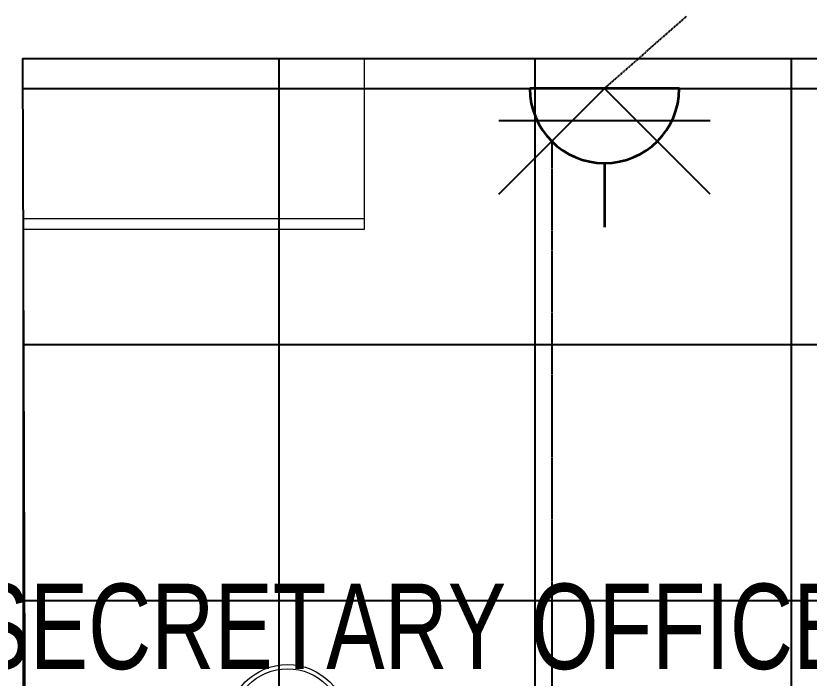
# Model space of a CAD drawing. Extents: x -12260 to 57327, y -29287 to 19916.
# Drawn here: x 39459 to 41318, y 808 to 2360 of the extents above; entities that cross this region are included whole.
import ezdxf
from ezdxf.enums import TextEntityAlignment as Align

# ---------------------------------------------------------------- set-up
doc = ezdxf.new("R2010")
doc.units = 0
doc.header["$LTSCALE"] = 0.25
doc.linetypes.add('DASHDOT', pattern=[25.4, 12.7, -6.35, 0, -6.35])
doc.linetypes.add('HIDDEN', pattern=[9.525, 6.35, -3.175])
for name, color, linetype, lineweight in [('01-First Floor-FUR$0$72_EGR_BASE_TEXT', 252, 'Continuous', 5), ('01-First Floor-FUR$0$LOADING', 253, 'Continuous', 5), ('01-First Floor-FUR$0$Walls', 251, 'Continuous', 5), ('E-LITE-CLNG-CNDT', 6, 'DASHDOT', 35), ('E-LITE-EXIT-NUMB', 6, 'Continuous', 25), ('E-POWR-FLOR-CNDT', 6, 'HIDDEN', 25), ('E-POWR-WALL @ 100', 4, 'Continuous', 35)]:
    doc.layers.add(name, color=color, linetype=linetype, lineweight=lineweight)
doc.layers.add('01-First Floor-FUR$0$FALSE CEILING', color=251, linetype='Continuous')
doc.styles.add('01-First Floor-FUR$0$X3G_ENTITY_9EC9', font='swisscl.ttf', dxfattribs={"height": 0.2})
doc.styles.add('DC_SIMPLEX', font='SIMPLEX.shx', dxfattribs={"width": 0.7})

# ---------------------------------------------------------------- blocks, each defined once
blk = doc.blocks.new('01-First Floor-FUR$0$ME19011A-P')
for p, q in [((-0.425, 0), (0.425, 0)), ((-0.425, 0), (-0.425, -0.015)), ((0.425, 0), (0.425, -0.015)), ((-0.425, -0.015), (0.425, -0.015)), ((-0.36, -0.015), (-0.36, -0.0198)), ((-0.24, -0.015), (-0.24, -0.0198)), ((-0.15, -0.015), (-0.15, -0.04)), ((0, -0.015), (0, -0.04)), ((0.1, -0.015), (0.1, -0.045)), ((0.2, -0.045), (0.2, -0.015)), ((0.2818, -0.015), (0.2484, -0.015)), ((0.2484, -0.0243), (0.2484, -0.015)), ((0.2818, -0.0243), (0.2818, -0.015)), ((0.3211, -0.015), (0.2877, -0.015)), ((0.2877, -0.015), (0.2877, -0.0531)), ((0.3211, -0.0531), (0.3211, -0.015)), ((0.3623, -0.015), (0.3289, -0.015)), ((0.3289, -0.015), (0.3289, -0.0531)), ((0.3623, -0.0531), (0.3623, -0.015)), ((0.3682, -0.0243), (0.3682, -0.015)), ((0.3682, -0.015), (0.4016, -0.015)), ((0.4016, -0.0243), (0.4016, -0.015)), ((-0.3675, -0.0198), (-0.2325, -0.0198)), ((-0.3675, -0.0198), (-0.3675, -0.0399)), ((-0.2325, -0.0198), (-0.2325, -0.0399)), ((-0.15, -0.025), (0, -0.025)), ((-0.0606, -0.0371), (-0.0787, -0.0432)), ((-0.0402, -0.0312), (-0.0496, -0.0337)), ((-0.0376, -0.0409), (-0.0402, -0.0312)), ((0.1, -0.035), (0.2, -0.035)), ((0.2818, -0.0243), (0.2484, -0.0243)), ((0.3211, -0.0243), (0.2877, -0.0243)), ((0.3623, -0.0243), (0.3289, -0.0243)), ((0.3682, -0.0243), (0.4016, -0.0243)), ((-0.3675, -0.0399), (-0.2325, -0.0399)), ((-0.15, -0.04), (-0.1187, -0.04)), ((-0.0887, -0.04), (-0.0637, -0.04)), ((-0.0787, -0.0432), (-0.077, -0.0497)), ((-0.0582, -0.046), (-0.077, -0.0497)), ((-0.047, -0.0434), (-0.0376, -0.0409)), ((-0.0379, -0.04), (0, -0.04)), ((0.1, -0.045), (0.2, -0.045)), ((0.2877, -0.0531), (0.3211, -0.0531)), ((0.3289, -0.0531), (0.3623, -0.0531))]:
    blk.add_line(p, q)
at = {"color": 8, "const_width": 0.000601}
for points in [[(0.3044, -0.0531, -0.184574), (0.2977, -0.0636, -1.44364), (0.2961, -0.0581, -0.837915), (0.2969, -0.0664, -0.30536), (0.2839, -0.062, -1.584726), (0.2894, -0.0609, -0.253153), (0.2827, -0.0684, -0.874198), (0.2775, -0.0585, -0.915253), (0.2791, -0.0658, -0.223821), (0.2683, -0.0644, -1.703343), (0.272, -0.0597, -0.588962), (0.2621, -0.068, -0.717795), (0.2625, -0.0581, -0.983104), (0.2645, -0.0644, -0.326362), (0.2534, -0.0609, -0.758716), (0.2609, -0.0514, -0.906186), (0.2593, -0.0565, -0.189488), (0.2526, -0.0522, -0.7948), (0.2613, -0.0423, -1.223996), (0.2574, -0.047, -0.072149), (0.2534, -0.0403, -0.645886), (0.2609, -0.0324, -1.366917), (0.2574, -0.0371, -0.078415), (0.2542, -0.0308, -0.723006), (0.2613, -0.0256, -1.105484), (0.2582, -0.0292, -0.221197), (0.2566, -0.0243, -0.221197)], [(0.3456, -0.0531, 0.184574), (0.3523, -0.0636, 1.44364), (0.3539, -0.0581, 0.837915), (0.3531, -0.0664, 0.30536), (0.3661, -0.062, 1.584726), (0.3606, -0.0609, 0.253153), (0.3673, -0.0684, 0.874198), (0.3725, -0.0585, 0.915253), (0.3709, -0.0658, 0.223821), (0.3817, -0.0644, 1.703343), (0.378, -0.0597, 0.588962), (0.3879, -0.068, 0.717795), (0.3875, -0.0581, 0.983104), (0.3855, -0.0644, 0.326362), (0.3966, -0.0609, 0.758716), (0.3891, -0.0514, 0.906186), (0.3907, -0.0565, 0.189488), (0.3974, -0.0522, 0.7948), (0.3887, -0.0423, 1.223996), (0.3926, -0.047, 0.072149), (0.3966, -0.0403, 0.645886), (0.3891, -0.0324, 1.366917), (0.3926, -0.0371, 0.078415), (0.3958, -0.0308, 0.723006), (0.3887, -0.0256, 1.105484), (0.3918, -0.0292, 0.221197), (0.3934, -0.0243, 0.221197)]]:
    blk.add_lwpolyline(points, format="xyb", dxfattribs=at)
blk.add_lwpolyline([(-0.1187, -0.0482), (-0.0887, -0.0482), (-0.0887, -0.0382), (-0.1187, -0.0382)], close=True)
blk.add_circle((-0.0537, -0.04), 0.0075)
for centre, radius, start, end in [((-0.1037, -0.04), 0.01, 10.4593, 169.5407), ((-0.1037, -0.04), 0.0075, 14.0075, 165.9925), ((-0.0537, -0.04), 0.01, 45, 180)]:
    blk.add_arc(centre, radius, start, end)
blk = doc.blocks.new('01-First Floor-FUR$0$M.44.57.64')
at = {"layer": '01-First Floor-FUR$0$LOADING', "xscale": 1000.000000000002, "yscale": 1000.000000000002, "zscale": 1000.000000000002, "rotation": 225.9999036123427}
blk.add_blockref('01-First Floor-FUR$0$ME19011A-P', (-80806.9, 16720.7), dxfattribs=at)
blk = doc.blocks.new('01-First Floor-FUR$0$WM00001-P')
at = {"layer": '01-First Floor-FUR$0$LOADING'}
for radius in [0.14, 0.13]:
    blk.add_circle((0, 0), radius, dxfattribs=at)
blk = doc.blocks.new('01-First Floor-FUR$0$GF21027-P')
at = {"layer": '01-First Floor-FUR$0$LOADING'}
for p, q in [((0.4, 0.4), (-0.4, 0.4)), ((-0.4, 0.4), (-0.4, 0)), ((0.4, 0), (0.4, 0.4)), ((-0.4, 0.025), (0.4, 0.025)), ((-0.4, 0), (0.4, 0))]:
    blk.add_line(p, q, dxfattribs=at)
blk = doc.blocks.new('01-First Floor-FUR')
at = {"layer": '01-First Floor-FUR$0$FALSE CEILING', "linetype": 'Continuous'}
for p, q in [((40076, -810), (40076, 2260)), ((40676, -810), (40676, 2260)), ((41276, -810), (41276, 2260)), ((39476.2, 2190), (43476, 2190)), ((39478.2, 1590), (43476, 1590)), ((39480.1, 990), (43476, 990))]:
    blk.add_line(p, q, dxfattribs=at)
at = {"layer": '01-First Floor-FUR$0$FALSE CEILING'}
blk.add_lwpolyline([(39486, -810), (39476, 2260), (43476, 2260), (43476, -168.6), (42834.6, -810), (39486, -810)], dxfattribs=at)
at = {"layer": '01-First Floor-FUR$0$Walls'}
for p, q in [((41706, 2260), (39476, 2260)), ((39476, 2260), (39476, -810))]:
    blk.add_line(p, q, dxfattribs=at)
at = {"layer": '01-First Floor-FUR$0$LOADING', "color": 1, "xscale": 1000, "yscale": 1000, "zscale": 1000, "rotation": 2.091175133064225e-08}
blk.add_blockref('01-First Floor-FUR$0$GF21027-P', (39876, 1860, -0.1), dxfattribs=at)
at = {"layer": '01-First Floor-FUR$0$LOADING', "xscale": -1, "rotation": 135.9999036123427}
blk.add_blockref('01-First Floor-FUR$0$M.44.57.64', (109128.3, -42641.4, -0.1), dxfattribs=at)
at = {"layer": '01-First Floor-FUR$0$LOADING', "extrusion": (1.23702e-08, -3.1951e-06, -1), "xscale": -1000.000000000005, "yscale": 1000.000000000005, "zscale": 1000.000000000005, "rotation": 89.77817394023435}
blk.add_blockref('01-First Floor-FUR$0$WM00001-P', (-40095.9, 700.4, 0.1), dxfattribs=at)
at = {"layer": '01-First Floor-FUR$0$72_EGR_BASE_TEXT', "insert": (41325.6, 1029.7, 0), "char_height": 200, "attachment_point": 2, "style": '01-First Floor-FUR$0$X3G_ENTITY_9EC9'}
blk.add_mtext('SECRETARY OFFICE ENDOCRINOLOGY', dxfattribs=at)
blk = doc.blocks.new('*U26')
blk.add_line((0, -1.75), (0, -3.25))
blk.add_lwpolyline([(-1.75, 0, 1), (1.75, 0)], format="xyb", close=True)
at = {"layer": 'Defpoints'}
for p, q in [((-2.475, -2.475), (0, 0)), ((2.475, -2.475), (0, 0)), ((2.475, -0.758), (-2.475, -0.758))]:
    blk.add_line(p, q, dxfattribs=at)
at = {"layer": 'E-LITE-EXIT-NUMB', "style": 'DC_SIMPLEX', "width": 0.7, "flags": 8}
blk.add_attdef('TYPE', text='', height=2, rotation=360, dxfattribs=at).set_placement((-2.682, 5.238), align=Align.RIGHT)
blk.add_attdef('CIRCUIT', (2.682, 5.238), '', height=2, rotation=360, dxfattribs=at)

msp = doc.modelspace()

# ---------------------------------------------------------------- linework, layer by layer
at = {"layer": 'E-POWR-FLOR-CNDT'}
msp.add_lwpolyline([(40838.3, 2190), (41031, 2360)], dxfattribs=at)
msp.add_lwpolyline([(40714.6, 2066.3), (40714.6, -452.1, 0.198912), (40743.8, -522.8), (40907.3, -686.3)], format="xyb", dxfattribs=at)

# ---------------------------------------------------------------- block references
at = {"layer": 'E-LITE-CLNG-CNDT'}
msp.add_blockref('01-First Floor-FUR', (0, 0), dxfattribs=at)
at = {"layer": 'E-POWR-WALL @ 100', "xscale": 100, "yscale": 100, "zscale": 100}
msp.add_blockref('*U26', (40838.3, 2190), dxfattribs=at)

doc.saveas('drawing.dxf')
